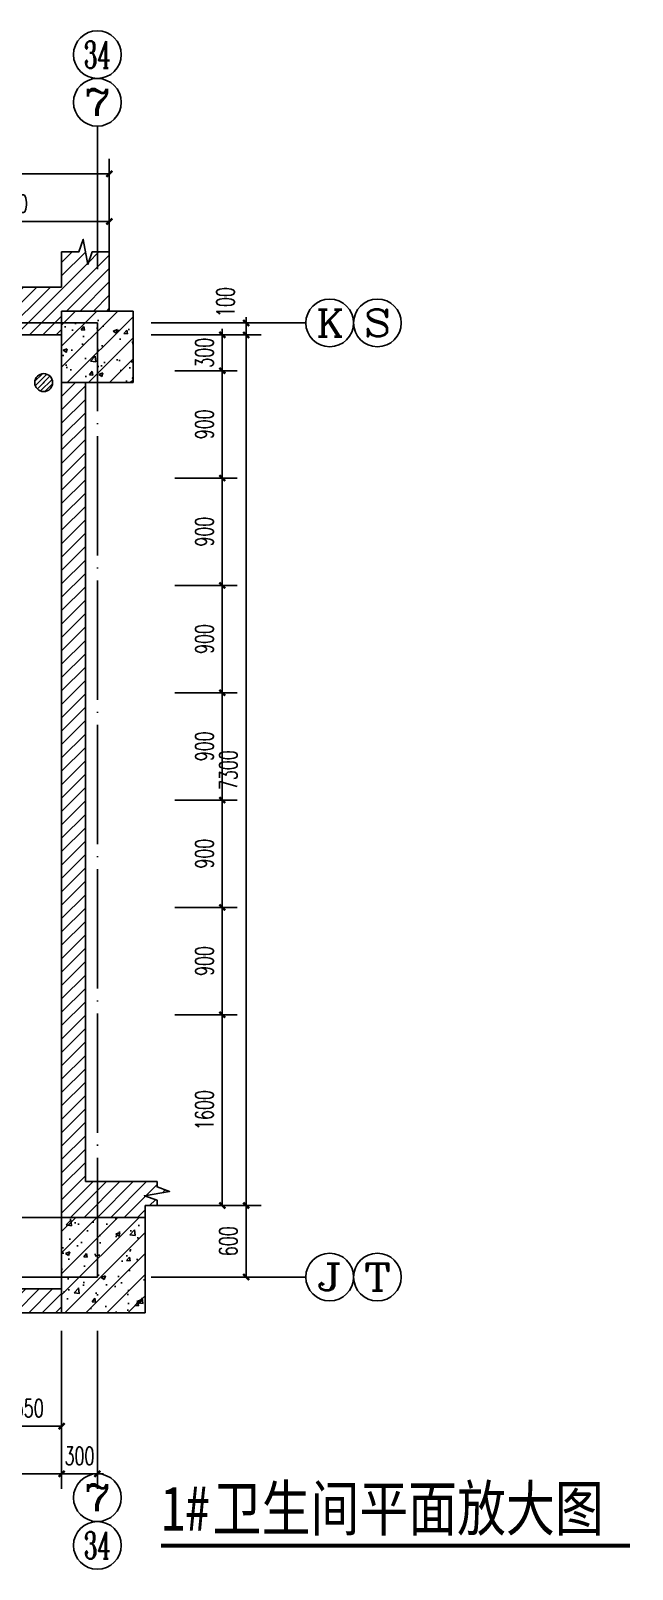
# Model space of a CAD drawing. Extents: x 307762 to 522490, y -326758 to -245675.
# Drawn here: x 400941 to 405981, y -307855 to -294955 of the extents above; entities that cross this region are included whole.
import ezdxf
from ezdxf.enums import TextEntityAlignment as Align

# ---------------------------------------------------------------- set-up
doc = ezdxf.new("R2010")
doc.units = 0
doc.header["$LTSCALE"] = 1000
doc.header["$MEASUREMENT"] = 0
doc.linetypes.add('DOTE', pattern=[2.42, 2, -0.2, 0.02, -0.2])
doc.layers.get('0').update_dxf_attribs({"linetype": 'CONTINUOUS'})
doc.layers.get('Defpoints').update_dxf_attribs({"color": 6, "linetype": 'CONTINUOUS'})
for name, color, linetype in [('A-卫生间', 173, 'CONTINUOUS'), ('A-墙线', 2, 'CONTINUOUS'), ('A-洁具', 204, 'CONTINUOUS'), ('AXIS', 3, 'CONTINUOUS'), ('AXIS_TEXT', 7, 'CONTINUOUS'), ('COLUMN', 2, 'CONTINUOUS'), ('DIM_SYMB', 3, 'CONTINUOUS'), ('DOTE', 1, 'DOTE'), ('PUB_HATCH', 250, 'CONTINUOUS'), ('PUB_TEXT', 7, 'CONTINUOUS')]:
    doc.layers.add(name, color=color, linetype=linetype)
doc.styles.add('_TCH_AXIS', font='COMPLEX', dxfattribs={"bigfont": 'GBCBIG'})
doc.styles.add('COMPLEX', font='COMPLEX')
doc.styles.add('DIM_FONT', font='SIMPLEX.shx', dxfattribs={"width": 0.65})
doc.styles.add('HT', font='simhei.ttf', dxfattribs={"width": 0.8})
doc.dimstyles.new('DIMN50', dxfattribs={"dimscale": 0.5, "dimtxt": 300, "dimasz": 100, "dimexe": 250, "dimexo": 300, "dimgap": 150, "dimtad": 1, "dimdec": 0, "dimzin": 0, "dimdsep": 46, "dimtxsty": 'DIM_FONT', "dimblk": 'ARCHTICK', "dimcen": 0.09, "dimclrt": 7, "dimazin": 2, "dimtfac": 1, "dimtdec": 0, "dimtix": 1, "dimtmove": 2, "dimatfit": 3, "dimfxl": 0, "dimtolj": 1, "dimtzin": 0, "dimarcsym": 0})
pattern_1 = [(45, (0, 0), (-88.388348, 88.388348), []), (50, (0, 0), (358.63009, -31.37607), [37.5, -412.5]), (355, (0, 0), (-69.37567, 376.09607), [30, -330]), (100.4514, (29.9, -2.6), (289.2547, 344.71977), [31.8701, -350.57106]), (46.1842, (0, 100), (533.62052, -82.7595), [56.25, -618.75]), (96.6356, (44.47, 93.1), (467.33135, 487.05894), [47.80514, -525.8565]), (351.1842, (0, 100), (467.331, 487.0593), [45, -495]), (21, (50, 75), (298.45353, -201.30945), [37.5, -412.5]), (326, (50, 75), (121.65767, 362.57502), [30, -330]), (71.4514, (74.87, 58.22), (420.11131, 161.26525), [31.8701, -350.57106]), (37.5, (0, 0), (6.079928, 166.446927), [0, -326, 0, -335, 0, -331.25]), (7.5, (0, 0), (131.53477, 197.205856), [0, -191, 0, -318.5, 0, -126.25]), (327.5, (-111.5, 0), (266.911218, -11.277436), [0, -125, 0, -390, 0, -517.5]), (317.5, (-161.5, 0), (291.59308, 50.05249), [0, -162.5, 0, -259, 0, -367.5])]

# ---------------------------------------------------------------- blocks, each defined once
blk = doc.blocks.new('_ArchTick')
at = {"color": 0, "linetype": 'ByBlock', "const_width": 0.4}
blk.add_lwpolyline([(-0.5, -0.5), (0.5, 0.5)], dxfattribs=at)
blk = doc.blocks.new('*D104')
at = {"layer": 'AXIS', "color": 0, "lineweight": -2}
for p, q in [((402546, -297505), (402546, -297455)), ((402149, -297505), (402671, -297505)), ((402546, -297805), (402546, -297505)), ((402149, -297805), (402671, -297805)), ((402546, -297805), (402546, -297855))]:
    blk.add_line(p, q, dxfattribs=at)
at = {"layer": 'Defpoints', "color": 0}
for p in [(401999, -297505), (402546, -297505), (401999, -297805)]:
    blk.add_point(p, dxfattribs=at)
at = {"layer": 'AXIS', "color": 0, "lineweight": -2, "xscale": 50, "yscale": 50, "zscale": 50}
for p, rotation in [((402546, -297505), 270), ((402546, -297805), 90)]:
    blk.add_blockref('_ArchTick', p, dxfattribs=dict(at, rotation=rotation))
at = {"layer": 'AXIS', "color": 7, "insert": (402396, -297655), "char_height": 150, "attachment_point": 5, "rotation": 90, "style": 'DIM_FONT'}
blk.add_mtext('\\A1;300', dxfattribs=at)
blk = doc.blocks.new('*D105')
at = {"layer": 'AXIS', "color": 0, "lineweight": -2}
for p, q in [((402149, -297805), (402671, -297805)), ((402546, -298705), (402546, -297805)), ((402149, -298705), (402671, -298705))]:
    blk.add_line(p, q, dxfattribs=at)
at = {"layer": 'Defpoints', "color": 0}
for p in [(401999, -297805), (402546, -297805), (401999, -298705)]:
    blk.add_point(p, dxfattribs=at)
at = {"layer": 'AXIS', "color": 0, "lineweight": -2, "xscale": 50, "yscale": 50, "zscale": 50}
for p, rotation in [((402546, -297805), 90), ((402546, -298705), 270)]:
    blk.add_blockref('_ArchTick', p, dxfattribs=dict(at, rotation=rotation))
at = {"layer": 'AXIS', "color": 7, "insert": (402396, -298255), "char_height": 150, "attachment_point": 5, "rotation": 90, "style": 'DIM_FONT'}
blk.add_mtext('\\A1;900', dxfattribs=at)
blk = doc.blocks.new('*D106')
at = {"layer": 'AXIS', "color": 0, "lineweight": -2}
for p, q in [((402149, -298705), (402671, -298705)), ((402546, -299605), (402546, -298705)), ((402149, -299605), (402671, -299605))]:
    blk.add_line(p, q, dxfattribs=at)
at = {"layer": 'Defpoints', "color": 0}
for p in [(401999, -298705), (402546, -298705), (401999, -299605)]:
    blk.add_point(p, dxfattribs=at)
at = {"layer": 'AXIS', "color": 0, "lineweight": -2, "xscale": 50, "yscale": 50, "zscale": 50}
for p, rotation in [((402546, -298705), 90), ((402546, -299605), 270)]:
    blk.add_blockref('_ArchTick', p, dxfattribs=dict(at, rotation=rotation))
at = {"layer": 'AXIS', "color": 7, "insert": (402396, -299155), "char_height": 150, "attachment_point": 5, "rotation": 90, "style": 'DIM_FONT'}
blk.add_mtext('\\A1;900', dxfattribs=at)
blk = doc.blocks.new('*D107')
at = {"layer": 'AXIS', "color": 0, "lineweight": -2}
for p, q in [((402149, -299605), (402671, -299605)), ((402546, -300505), (402546, -299605)), ((402149, -300505), (402671, -300505))]:
    blk.add_line(p, q, dxfattribs=at)
at = {"layer": 'Defpoints', "color": 0}
for p in [(401999, -299605), (402546, -299605), (401999, -300505)]:
    blk.add_point(p, dxfattribs=at)
at = {"layer": 'AXIS', "color": 0, "lineweight": -2, "xscale": 50, "yscale": 50, "zscale": 50}
for p, rotation in [((402546, -299605), 90), ((402546, -300505), 270)]:
    blk.add_blockref('_ArchTick', p, dxfattribs=dict(at, rotation=rotation))
at = {"layer": 'AXIS', "color": 7, "insert": (402396, -300055), "char_height": 150, "attachment_point": 5, "rotation": 90, "style": 'DIM_FONT'}
blk.add_mtext('\\A1;900', dxfattribs=at)
blk = doc.blocks.new('*D108')
at = {"layer": 'AXIS', "color": 0, "lineweight": -2}
for p, q in [((402149, -300505), (402671, -300505)), ((402546, -301405), (402546, -300505)), ((402149, -301405), (402671, -301405))]:
    blk.add_line(p, q, dxfattribs=at)
at = {"layer": 'Defpoints', "color": 0}
for p in [(401999, -300505), (402546, -300505), (401999, -301405)]:
    blk.add_point(p, dxfattribs=at)
at = {"layer": 'AXIS', "color": 0, "lineweight": -2, "xscale": 50, "yscale": 50, "zscale": 50}
for p, rotation in [((402546, -300505), 90), ((402546, -301405), 270)]:
    blk.add_blockref('_ArchTick', p, dxfattribs=dict(at, rotation=rotation))
at = {"layer": 'AXIS', "color": 7, "insert": (402396, -300955), "char_height": 150, "attachment_point": 5, "rotation": 90, "style": 'DIM_FONT'}
blk.add_mtext('\\A1;900', dxfattribs=at)
blk = doc.blocks.new('*D109')
at = {"layer": 'AXIS', "color": 0, "lineweight": -2}
for p, q in [((402149, -301405), (402671, -301405)), ((402546, -302305), (402546, -301405)), ((402149, -302305), (402671, -302305))]:
    blk.add_line(p, q, dxfattribs=at)
at = {"layer": 'Defpoints', "color": 0}
for p in [(401999, -301405), (402546, -301405), (401999, -302305)]:
    blk.add_point(p, dxfattribs=at)
at = {"layer": 'AXIS', "color": 0, "lineweight": -2, "xscale": 50, "yscale": 50, "zscale": 50}
for p, rotation in [((402546, -301405), 90), ((402546, -302305), 270)]:
    blk.add_blockref('_ArchTick', p, dxfattribs=dict(at, rotation=rotation))
at = {"layer": 'AXIS', "color": 7, "insert": (402396, -301855), "char_height": 150, "attachment_point": 5, "rotation": 90, "style": 'DIM_FONT'}
blk.add_mtext('\\A1;900', dxfattribs=at)
blk = doc.blocks.new('*D110')
at = {"layer": 'AXIS', "color": 0, "lineweight": -2}
for p, q in [((402149, -302305), (402671, -302305)), ((402546, -303205), (402546, -302305)), ((402149, -303205), (402671, -303205))]:
    blk.add_line(p, q, dxfattribs=at)
at = {"layer": 'Defpoints', "color": 0}
for p in [(401999, -302305), (402546, -302305), (401999, -303205)]:
    blk.add_point(p, dxfattribs=at)
at = {"layer": 'AXIS', "color": 0, "lineweight": -2, "xscale": 50, "yscale": 50, "zscale": 50}
for p, rotation in [((402546, -302305), 90), ((402546, -303205), 270)]:
    blk.add_blockref('_ArchTick', p, dxfattribs=dict(at, rotation=rotation))
at = {"layer": 'AXIS', "color": 7, "insert": (402396, -302755), "char_height": 150, "attachment_point": 5, "rotation": 90, "style": 'DIM_FONT'}
blk.add_mtext('\\A1;900', dxfattribs=at)
blk = doc.blocks.new('*D111')
at = {"layer": 'AXIS', "color": 0, "lineweight": -2}
for p, q in [((402149, -303205), (402671, -303205)), ((402546, -304805), (402546, -303205)), ((402149, -304805), (402671, -304805))]:
    blk.add_line(p, q, dxfattribs=at)
at = {"layer": 'Defpoints', "color": 0}
for p in [(401999, -303205), (402546, -303205), (401999, -304805)]:
    blk.add_point(p, dxfattribs=at)
at = {"layer": 'AXIS', "color": 0, "lineweight": -2, "xscale": 50, "yscale": 50, "zscale": 50}
for p, rotation in [((402546, -303205), 90), ((402546, -304805), 270)]:
    blk.add_blockref('_ArchTick', p, dxfattribs=dict(at, rotation=rotation))
at = {"layer": 'AXIS', "color": 7, "insert": (402396, -304005), "char_height": 150, "attachment_point": 5, "rotation": 90, "style": 'DIM_FONT'}
blk.add_mtext('\\A1;1600', dxfattribs=at)
blk = doc.blocks.new('*D123')
at = {"layer": 'AXIS', "color": 0, "lineweight": -2}
for p, q in [((401949, -297405), (402871, -297405)), ((402746, -297405), (402746, -297355)), ((402746, -297505), (402746, -297405)), ((401949, -297505), (402871, -297505)), ((402746, -297505), (402746, -297555))]:
    blk.add_line(p, q, dxfattribs=at)
at = {"layer": 'Defpoints', "color": 0}
for p in [(401799, -297405), (402746, -297405), (401799, -297505)]:
    blk.add_point(p, dxfattribs=at)
at = {"layer": 'AXIS', "color": 0, "lineweight": -2, "xscale": 50, "yscale": 50, "zscale": 50}
for p, rotation in [((402746, -297405), 270), ((402746, -297505), 90)]:
    blk.add_blockref('_ArchTick', p, dxfattribs=dict(at, rotation=rotation))
at = {"layer": 'AXIS', "color": 7, "insert": (402573, -297230), "char_height": 150, "attachment_point": 5, "rotation": 90, "style": 'DIM_FONT'}
blk.add_mtext('\\A1;100', dxfattribs=at)
blk = doc.blocks.new('*D124')
at = {"layer": 'AXIS', "color": 0, "lineweight": -2}
for p, q in [((401949, -297505), (402871, -297505)), ((402746, -304805), (402746, -297505)), ((401949, -304805), (402871, -304805))]:
    blk.add_line(p, q, dxfattribs=at)
at = {"layer": 'Defpoints', "color": 0}
for p in [(401799, -297505), (402746, -297505), (401799, -304805)]:
    blk.add_point(p, dxfattribs=at)
at = {"layer": 'AXIS', "color": 0, "lineweight": -2, "xscale": 50, "yscale": 50, "zscale": 50}
for p, rotation in [((402746, -297505), 90), ((402746, -304805), 270)]:
    blk.add_blockref('_ArchTick', p, dxfattribs=dict(at, rotation=rotation))
at = {"layer": 'AXIS', "color": 7, "insert": (402596, -301155), "char_height": 150, "attachment_point": 5, "rotation": 90, "style": 'DIM_FONT'}
blk.add_mtext('\\A1;7300', dxfattribs=at)
blk = doc.blocks.new('*D125')
at = {"layer": 'AXIS', "color": 0, "lineweight": -2}
for p, q in [((401949, -304805), (402871, -304805)), ((402746, -305405), (402746, -304805)), ((401949, -305405), (402871, -305405))]:
    blk.add_line(p, q, dxfattribs=at)
at = {"layer": 'Defpoints', "color": 0}
for p in [(401799, -304805), (402746, -304805), (401799, -305405)]:
    blk.add_point(p, dxfattribs=at)
at = {"layer": 'AXIS', "color": 0, "lineweight": -2, "xscale": 50, "yscale": 50, "zscale": 50}
for p, rotation in [((402746, -304805), 90), ((402746, -305405), 270)]:
    blk.add_blockref('_ArchTick', p, dxfattribs=dict(at, rotation=rotation))
at = {"layer": 'AXIS', "color": 7, "insert": (402596, -305105), "char_height": 150, "attachment_point": 5, "rotation": 90, "style": 'DIM_FONT'}
blk.add_mtext('\\A1;600', dxfattribs=at)
blk = doc.blocks.new('*D131')
at = {"layer": 'AXIS', "color": 0, "lineweight": -2}
for p, q in [((399899, -296955), (399899, -296430)), ((401599, -296955), (401599, -296430)), ((399899, -296555), (401599, -296555))]:
    blk.add_line(p, q, dxfattribs=at)
at = {"layer": 'Defpoints', "color": 0}
for p in [(401599, -296555), (399899, -297105), (401599, -297105)]:
    blk.add_point(p, dxfattribs=at)
at = {"layer": 'AXIS', "color": 0, "lineweight": -2, "xscale": 50, "yscale": 50, "zscale": 50, "rotation": 180}
blk.add_blockref('_ArchTick', (399899, -296555), dxfattribs=at)
at = {"layer": 'AXIS', "color": 0, "lineweight": -2, "xscale": 50, "yscale": 50, "zscale": 50}
blk.add_blockref('_ArchTick', (401599, -296555), dxfattribs=at)
at = {"layer": 'AXIS', "color": 7, "insert": (400749, -296405), "char_height": 150, "attachment_point": 5, "style": 'DIM_FONT'}
blk.add_mtext('\\A1;1700', dxfattribs=at)
blk = doc.blocks.new('*D132')
at = {"layer": 'AXIS', "color": 0, "lineweight": -2}
for p, q in [((395399, -296955), (395399, -296030)), ((401599, -296955), (401599, -296030)), ((395399, -296155), (401599, -296155))]:
    blk.add_line(p, q, dxfattribs=at)
at = {"layer": 'Defpoints', "color": 0}
for p in [(401599, -296155), (395399, -297105), (401599, -297105)]:
    blk.add_point(p, dxfattribs=at)
at = {"layer": 'AXIS', "color": 0, "lineweight": -2, "xscale": 50, "yscale": 50, "zscale": 50, "rotation": 180}
blk.add_blockref('_ArchTick', (395399, -296155), dxfattribs=at)
at = {"layer": 'AXIS', "color": 0, "lineweight": -2, "xscale": 50, "yscale": 50, "zscale": 50}
blk.add_blockref('_ArchTick', (401599, -296155), dxfattribs=at)
at = {"layer": 'AXIS', "color": 7, "insert": (398499, -296005), "char_height": 150, "attachment_point": 5, "style": 'DIM_FONT'}
blk.add_mtext('\\A1;6200', dxfattribs=at)
blk = doc.blocks.new('*D153')
at = {"layer": 'AXIS', "color": 0, "lineweight": -2}
for p, q in [((400649, -305855), (400649, -306780)), ((401199, -305855), (401199, -306780)), ((400649, -306655), (401199, -306655))]:
    blk.add_line(p, q, dxfattribs=at)
at = {"layer": 'Defpoints', "color": 0}
for p in [(400649, -305705), (401199, -305705), (401199, -306655)]:
    blk.add_point(p, dxfattribs=at)
at = {"layer": 'AXIS', "color": 0, "lineweight": -2, "xscale": 50, "yscale": 50, "zscale": 50, "rotation": 180}
blk.add_blockref('_ArchTick', (400649, -306655), dxfattribs=at)
at = {"layer": 'AXIS', "color": 0, "lineweight": -2, "xscale": 50, "yscale": 50, "zscale": 50}
blk.add_blockref('_ArchTick', (401199, -306655), dxfattribs=at)
at = {"layer": 'AXIS', "color": 7, "insert": (400924, -306505), "char_height": 150, "attachment_point": 5, "style": 'DIM_FONT'}
blk.add_mtext('\\A1;550', dxfattribs=at)
blk = doc.blocks.new('*D155')
at = {"layer": 'AXIS', "color": 0, "lineweight": -2}
for p, q in [((395899, -305855), (395899, -307180)), ((401199, -305855), (401199, -307180)), ((395899, -307055), (401199, -307055))]:
    blk.add_line(p, q, dxfattribs=at)
at = {"layer": 'Defpoints', "color": 0}
for p in [(395899, -305705), (401199, -305705), (401199, -307055)]:
    blk.add_point(p, dxfattribs=at)
at = {"layer": 'AXIS', "color": 0, "lineweight": -2, "xscale": 50, "yscale": 50, "zscale": 50, "rotation": 180}
blk.add_blockref('_ArchTick', (395899, -307055), dxfattribs=at)
at = {"layer": 'AXIS', "color": 0, "lineweight": -2, "xscale": 50, "yscale": 50, "zscale": 50}
blk.add_blockref('_ArchTick', (401199, -307055), dxfattribs=at)
at = {"layer": 'AXIS', "color": 7, "insert": (398549, -306905), "char_height": 150, "attachment_point": 5, "style": 'DIM_FONT'}
blk.add_mtext('\\A1;5300', dxfattribs=at)
blk = doc.blocks.new('*D156')
at = {"layer": 'AXIS', "color": 0, "lineweight": -2}
for p, q in [((401199, -305855), (401199, -307180)), ((401499, -305855), (401499, -307180)), ((401199, -307055), (401149, -307055)), ((401199, -307055), (401499, -307055)), ((401499, -307055), (401549, -307055))]:
    blk.add_line(p, q, dxfattribs=at)
at = {"layer": 'Defpoints', "color": 0}
for p in [(401199, -305705), (401499, -305705), (401499, -307055)]:
    blk.add_point(p, dxfattribs=at)
at = {"layer": 'AXIS', "color": 0, "lineweight": -2, "xscale": 50, "yscale": 50, "zscale": 50}
blk.add_blockref('_ArchTick', (401199, -307055), dxfattribs=at)
at = {"layer": 'AXIS', "color": 0, "lineweight": -2, "xscale": 50, "yscale": 50, "zscale": 50, "rotation": 180}
blk.add_blockref('_ArchTick', (401499, -307055), dxfattribs=at)
at = {"layer": 'AXIS', "color": 7, "insert": (401349, -306905), "char_height": 150, "attachment_point": 5, "style": 'DIM_FONT'}
blk.add_mtext('\\A1;300', dxfattribs=at)
blk = doc.blocks.new('_AXISO')
blk.add_circle((0, 0), 0.5)
at = {"layer": 'AXIS_TEXT', "style": 'COMPLEX', "width": 1.041667}
blk.add_attdef('A', text='', height=0.56, dxfattribs=at).set_placement((-0.25, -0.28), (0.25, -0.28), align=Align.FIT)
blk = doc.blocks.new('$lvtry$00000171')
for p, q in [((-74, 11), (-11, 74)), ((-70, -27), (27, 70)), ((-53, -53), (53, 53)), ((-27, -70), (70, 27)), ((11, -74), (74, -11))]:
    blk.add_line(p, q)
blk.add_circle((0, 0), 75)
blk.add_point((0, 0))

msp = doc.modelspace()

# ---------------------------------------------------------------- hatches: boundary and pattern name
at = {"layer": 'PUB_HATCH'}
h = msp.add_hatch(dxfattribs=at)
h.set_pattern_fill('ANSI31', color=256, scale=50, style=0)
h.set_pattern_definition([(45, (395198.77, -305704.93), (-56.1266, 56.1266), [])])
h.paths.add_polyline_path([(401398.8, -297904.9), (401198.8, -297904.9), (401198.8, -304904.9), (401898.8, -304904.9), (401898.8, -304804.9), (401998.8, -304804.9), (401998.8, -304761.2), (401893.8, -304723.9), (402103.8, -304686.9), (401998.8, -304648.7), (401998.8, -304604.9), (401398.8, -304604.9)])
h.paths.add_polyline_path([(401198.8, -297304.9), (401598.8, -297304.9), (401598.8, -296809.4), (401455, -296809.4), (401417.8, -296914.4), (401380.7, -296704.4), (401342.5, -296809.4), (401198.8, -296809.4), (401198.8, -297104.9), (400698.8, -297104.9), (400698.8, -297154.9), (400648.8, -297154.9), (400648.8, -297204.9), (400448.8, -297204.9), (400448.8, -297254.9), (400398.8, -297254.9), (400398.8, -297504.9), (401198.8, -297504.9)])
h.paths.add_polyline_path([(398698.8, -297504.9), (399198.8, -297504.9), (399198.8, -297254.9), (399148.8, -297254.9), (399148.8, -297204.9), (398948.8, -297204.9), (398948.8, -297154.9), (398898.8, -297154.9), (398898.8, -297104.9), (398298.8, -297104.9), (398298.8, -297154.9), (398248.8, -297154.9), (398248.8, -297204.9), (398048.8, -297204.9), (398048.8, -297254.9), (397998.8, -297254.9), (397998.8, -297504.9), (398498.8, -297504.9), (398498.8, -303204.9), (397298.8, -303204.9), (397298.8, -303404.9), (397698.8, -303404.9), (397698.8, -303504.9), (397798.8, -303504.9), (397798.8, -303404.9), (399298.8, -303404.9), (399298.8, -303504.9), (399398.8, -303504.9), (399398.8, -303404.9), (399898.8, -303404.9), (399898.8, -303204.9), (398698.8, -303204.9)])
h.paths.add_polyline_path([(401198.8, -305504.9), (399398.8, -305504.9), (399398.8, -304504.9), (399298.8, -304504.9), (399298.8, -305704.9), (401198.8, -305704.9)])
h.paths.add_polyline_path([(397798.8, -304504.9), (397698.8, -304504.9), (397698.8, -305504.9), (395898.8, -305504.9), (395898.8, -303404.9), (395998.8, -303404.9), (395998.8, -303204.9), (395398.8, -303204.9), (395398.8, -297904.9), (395198.8, -297904.9), (395198.8, -304904.9), (395398.8, -304904.9), (395398.8, -303404.9), (395798.8, -303404.9), (395798.8, -305504.9), (395798.8, -305704.9), (397798.8, -305704.9)])
h.paths.add_polyline_path([(396748.8, -297204.9), (396548.8, -297204.9), (396548.8, -297154.9), (396498.8, -297154.9), (396498.8, -297104.9), (395798.8, -297104.9), (395798.8, -297504.9), (396798.8, -297504.9), (396798.8, -297254.9), (396748.8, -297254.9)])
h = msp.add_hatch(dxfattribs=at)
h.set_pattern_fill('钢筋混凝土', color=256, scale=50, style=0)
h.set_pattern_definition(pattern_1)
h.paths.add_polyline_path([(401198.8, -297904.9), (401798.8, -297904.9), (401798.8, -297304.9), (401198.8, -297304.9)])
h = msp.add_hatch(dxfattribs=at)
h.set_pattern_fill('钢筋混凝土', color=256, scale=50, style=0)
h.set_pattern_definition(pattern_1)
h.paths.add_polyline_path([(401898.8, -304904.9), (401198.8, -304904.9), (401198.8, -305704.9), (401898.8, -305704.9)])

# ---------------------------------------------------------------- linework, layer by layer
at = {"layer": 'A-卫生间'}
msp.add_line((399398.8, -304904.9), (401198.8, -304904.9), dxfattribs=at)
at = {"layer": 'A-墙线'}
for p, q in [((401198.8, -297104.9), (401198.8, -296809.4)), ((401598.8, -297304.9), (401598.8, -296809.4)), ((400698.8, -297104.9), (401198.8, -297104.9)), ((400398.8, -297504.9), (401198.8, -297504.9)), ((401198.8, -304904.9), (401198.8, -297604.9)), ((401398.8, -304604.9), (401398.8, -297904.9)), ((401998.8, -304604.9), (401398.8, -304604.9)), ((401898.8, -304804.9), (401998.8, -304804.9)), ((401898.8, -304904.9), (401898.8, -304804.9)), ((401198.8, -305504.9), (399398.8, -305504.9)), ((401198.8, -305704.9), (399298.8, -305704.9))]:
    msp.add_line(p, q, dxfattribs=at)
at = {"layer": 'AXIS'}
for p, q in [((401498.8, -295354.9), (401498.8, -295354.9)), ((401498.8, -296954.9), (401498.8, -295754.9)), ((402048.8, -297404.9), (403246, -297404.9)), ((403646, -297404.9), (403646, -297404.9)), ((402048.8, -305404.9), (403246, -305404.9)), ((403646, -305404.9), (403646, -305404.9)), ((401498.8, -305854.9), (401498.8, -307054.9)), ((401498.8, -307454.9), (401498.8, -307454.9))]:
    msp.add_line(p, q, dxfattribs=at)
at = {"layer": 'COLUMN'}
for p, q in [((401798.8, -297304.9), (401198.8, -297304.9)), ((401198.8, -297304.9), (401198.8, -297904.9)), ((401798.8, -297904.9), (401798.8, -297304.9)), ((401198.8, -297904.9), (401798.8, -297904.9)), ((401898.8, -304904.9), (401198.8, -304904.9)), ((401198.8, -304904.9), (401198.8, -305704.9)), ((401898.8, -305704.9), (401898.8, -304904.9)), ((401198.8, -305704.9), (401898.8, -305704.9))]:
    msp.add_line(p, q, dxfattribs=at)
at = {"layer": 'DIM_SYMB'}
for points in [[(401198.8, -296809.4), (401342.5, -296809.4), (401380.7, -296704.4), (401417.8, -296914.4), (401455, -296809.4), (401598.8, -296809.4)], [(401998.8, -304604.9), (401998.8, -304648.7), (402103.8, -304686.9), (401893.8, -304723.9), (401998.8, -304761.2), (401998.8, -304804.9)]]:
    msp.add_lwpolyline(points, dxfattribs=at)
at = {"layer": 'DIM_SYMB', "const_width": 35}
msp.add_lwpolyline([(402032.6, -307657.4), (405963.8, -307657.4)], dxfattribs=at)
at = {"layer": 'DOTE', "ltscale": 0.5}
for p, q in [((401498.8, -297404.9), (395498.8, -297404.9)), ((401498.8, -305404.9), (401498.8, -297404.9)), ((401498.8, -305404.9), (395498.8, -305404.9))]:
    msp.add_line(p, q, dxfattribs=at)

# ---------------------------------------------------------------- block references
at = {"layer": 'A-洁具', "yscale": -1, "rotation": 90.00000000000001}
msp.add_blockref('$lvtry$00000171', (401048.8, -297904.9), dxfattribs=at)
at = {"layer": 'AXIS'}
ref = msp.add_blockref('_AXISO', (401498.8, -295154.9), dxfattribs=dict(at, xscale=400, yscale=400, zscale=400))
ref.add_attrib('A', '34', dxfattribs={"layer": 'AXIS_TEXT', "height": 226.27, "style": '_TCH_AXIS', "width": 0.6}).set_placement((401385.6, -295268.1), (401611.9, -295268.1), align=Align.FIT)
ref = msp.add_blockref('_AXISO', (401498.8, -295554.9), dxfattribs=dict(at, xscale=400, yscale=400, zscale=400))
ref.add_attrib('A', '7', dxfattribs={"layer": 'AXIS_TEXT', "height": 226.3, "style": '_TCH_AXIS', "width": 1.5}).set_placement((401385.6, -295668.1), (401611.9, -295668.1), align=Align.FIT)
ref = msp.add_blockref('_AXISO', (403446, -297404.9), dxfattribs=dict(at, xscale=400, yscale=400, zscale=400))
ref.add_attrib('A', 'K', dxfattribs={"layer": 'AXIS_TEXT', "height": 226.3, "style": '_TCH_AXIS', "width": 1.105263}).set_placement((403332.9, -297518.1), (403559.1, -297518.1), align=Align.FIT)
ref = msp.add_blockref('_AXISO', (403846, -297404.9), dxfattribs=dict(at, xscale=400, yscale=400, zscale=400))
ref.add_attrib('A', 'S', dxfattribs={"layer": 'AXIS_TEXT', "height": 226.3, "style": '_TCH_AXIS', "width": 1.5}).set_placement((403732.9, -297518.1), (403959.1, -297518.1), align=Align.FIT)
ref = msp.add_blockref('_AXISO', (403446, -305404.9), dxfattribs=dict(at, xscale=400, yscale=400, zscale=400))
ref.add_attrib('A', 'J', dxfattribs={"layer": 'AXIS_TEXT', "height": 226.3, "style": '_TCH_AXIS', "width": 1.909091}).set_placement((403332.9, -305518.1), (403559.1, -305518.1), align=Align.FIT)
ref = msp.add_blockref('_AXISO', (403846, -305404.9), dxfattribs=dict(at, xscale=400, yscale=400, zscale=400))
ref.add_attrib('A', 'T', dxfattribs={"layer": 'AXIS_TEXT', "height": 226.3, "style": '_TCH_AXIS', "width": 1.4}).set_placement((403732.9, -305518.1), (403959.1, -305518.1), align=Align.FIT)
ref = msp.add_blockref('_AXISO', (401498.8, -307254.9), dxfattribs=dict(at, xscale=400, yscale=400, zscale=400))
ref.add_attrib('A', '7', dxfattribs={"layer": 'AXIS_TEXT', "height": 226.3, "style": '_TCH_AXIS', "width": 1.5}).set_placement((401385.6, -307368.1), (401611.9, -307368.1), align=Align.FIT)
ref = msp.add_blockref('_AXISO', (401498.8, -307654.9), dxfattribs=dict(at, xscale=400, yscale=400, zscale=400))
ref.add_attrib('A', '34', dxfattribs={"layer": 'AXIS_TEXT', "height": 226.27, "style": '_TCH_AXIS', "width": 0.6}).set_placement((401385.6, -307768.1), (401611.9, -307768.1), align=Align.FIT)

# ---------------------------------------------------------------- texts
at = {"layer": 'PUB_TEXT', "style": 'HT', "width": 0.8}
for s, p in [('卫生间平面放大图', (402464.7, -307532.5)), ('1#', (402032.6, -307532.5))]:
    msp.add_text(s, height=375.53, dxfattribs=at).set_placement(p)

# ---------------------------------------------------------------- dimensions: what is measured, and where the dimension line sits
at = {"layer": 'AXIS'}
for p1, p2, distance, picture, middle in [((395398.8, -297104.9), (401598.8, -297104.9), 950, '*D132', (398498.8, -296004.9)), ((399898.8, -297104.9), (401598.8, -297104.9), 550, '*D131', (400748.8, -296404.9)), ((401798.8, -304804.9), (401798.8, -297504.9), -947.2, '*D124', (402596, -301154.9)), ((401998.8, -297804.9), (401998.8, -297504.9), -547.2, '*D104', (402396, -297654.9)), ((401998.8, -298704.9), (401998.8, -297804.9), -547.2, '*D105', (402396, -298254.9)), ((401998.8, -299604.9), (401998.8, -298704.9), -547.2, '*D106', (402396, -299154.9)), ((401998.8, -300504.9), (401998.8, -299604.9), -547.2, '*D107', (402396, -300054.9)), ((401998.8, -301404.9), (401998.8, -300504.9), -547.2, '*D108', (402396, -300954.9)), ((401998.8, -302304.9), (401998.8, -301404.9), -547.2, '*D109', (402396, -301854.9)), ((401998.8, -303204.9), (401998.8, -302304.9), -547.2, '*D110', (402396, -302754.9)), ((401998.8, -304804.9), (401998.8, -303204.9), -547.2, '*D111', (402396, -304004.9)), ((401798.8, -305404.9), (401798.8, -304804.9), -947.2, '*D125', (402596, -305104.9)), ((395898.8, -305704.9), (401198.8, -305704.9), -1350, '*D155', (398548.8, -306904.9)), ((400648.8, -305704.9), (401198.8, -305704.9), -950, '*D153', (400923.8, -306504.9)), ((401198.8, -305704.9), (401498.8, -305704.9), -1350, '*D156', (401348.8, -306904.9))]:
    dim = msp.add_aligned_dim(p1=p1, p2=p2, distance=distance, dimstyle='DIMN50', dxfattribs=at)
    dim.commit()
    dim.dimension.update_dxf_attribs({"geometry": picture, "text_midpoint": middle})
dim = msp.add_linear_dim(base=(402746, -297404.9), p1=(401798.8, -297504.9), p2=(401798.8, -297404.9), angle=90, dimstyle='DIMN50', dxfattribs=at)
dim.commit()
dim.dimension.update_dxf_attribs({"geometry": '*D123', "text_midpoint": (402573.5, -297229.9), "dimtype": 129})

doc.saveas('drawing.dxf')
